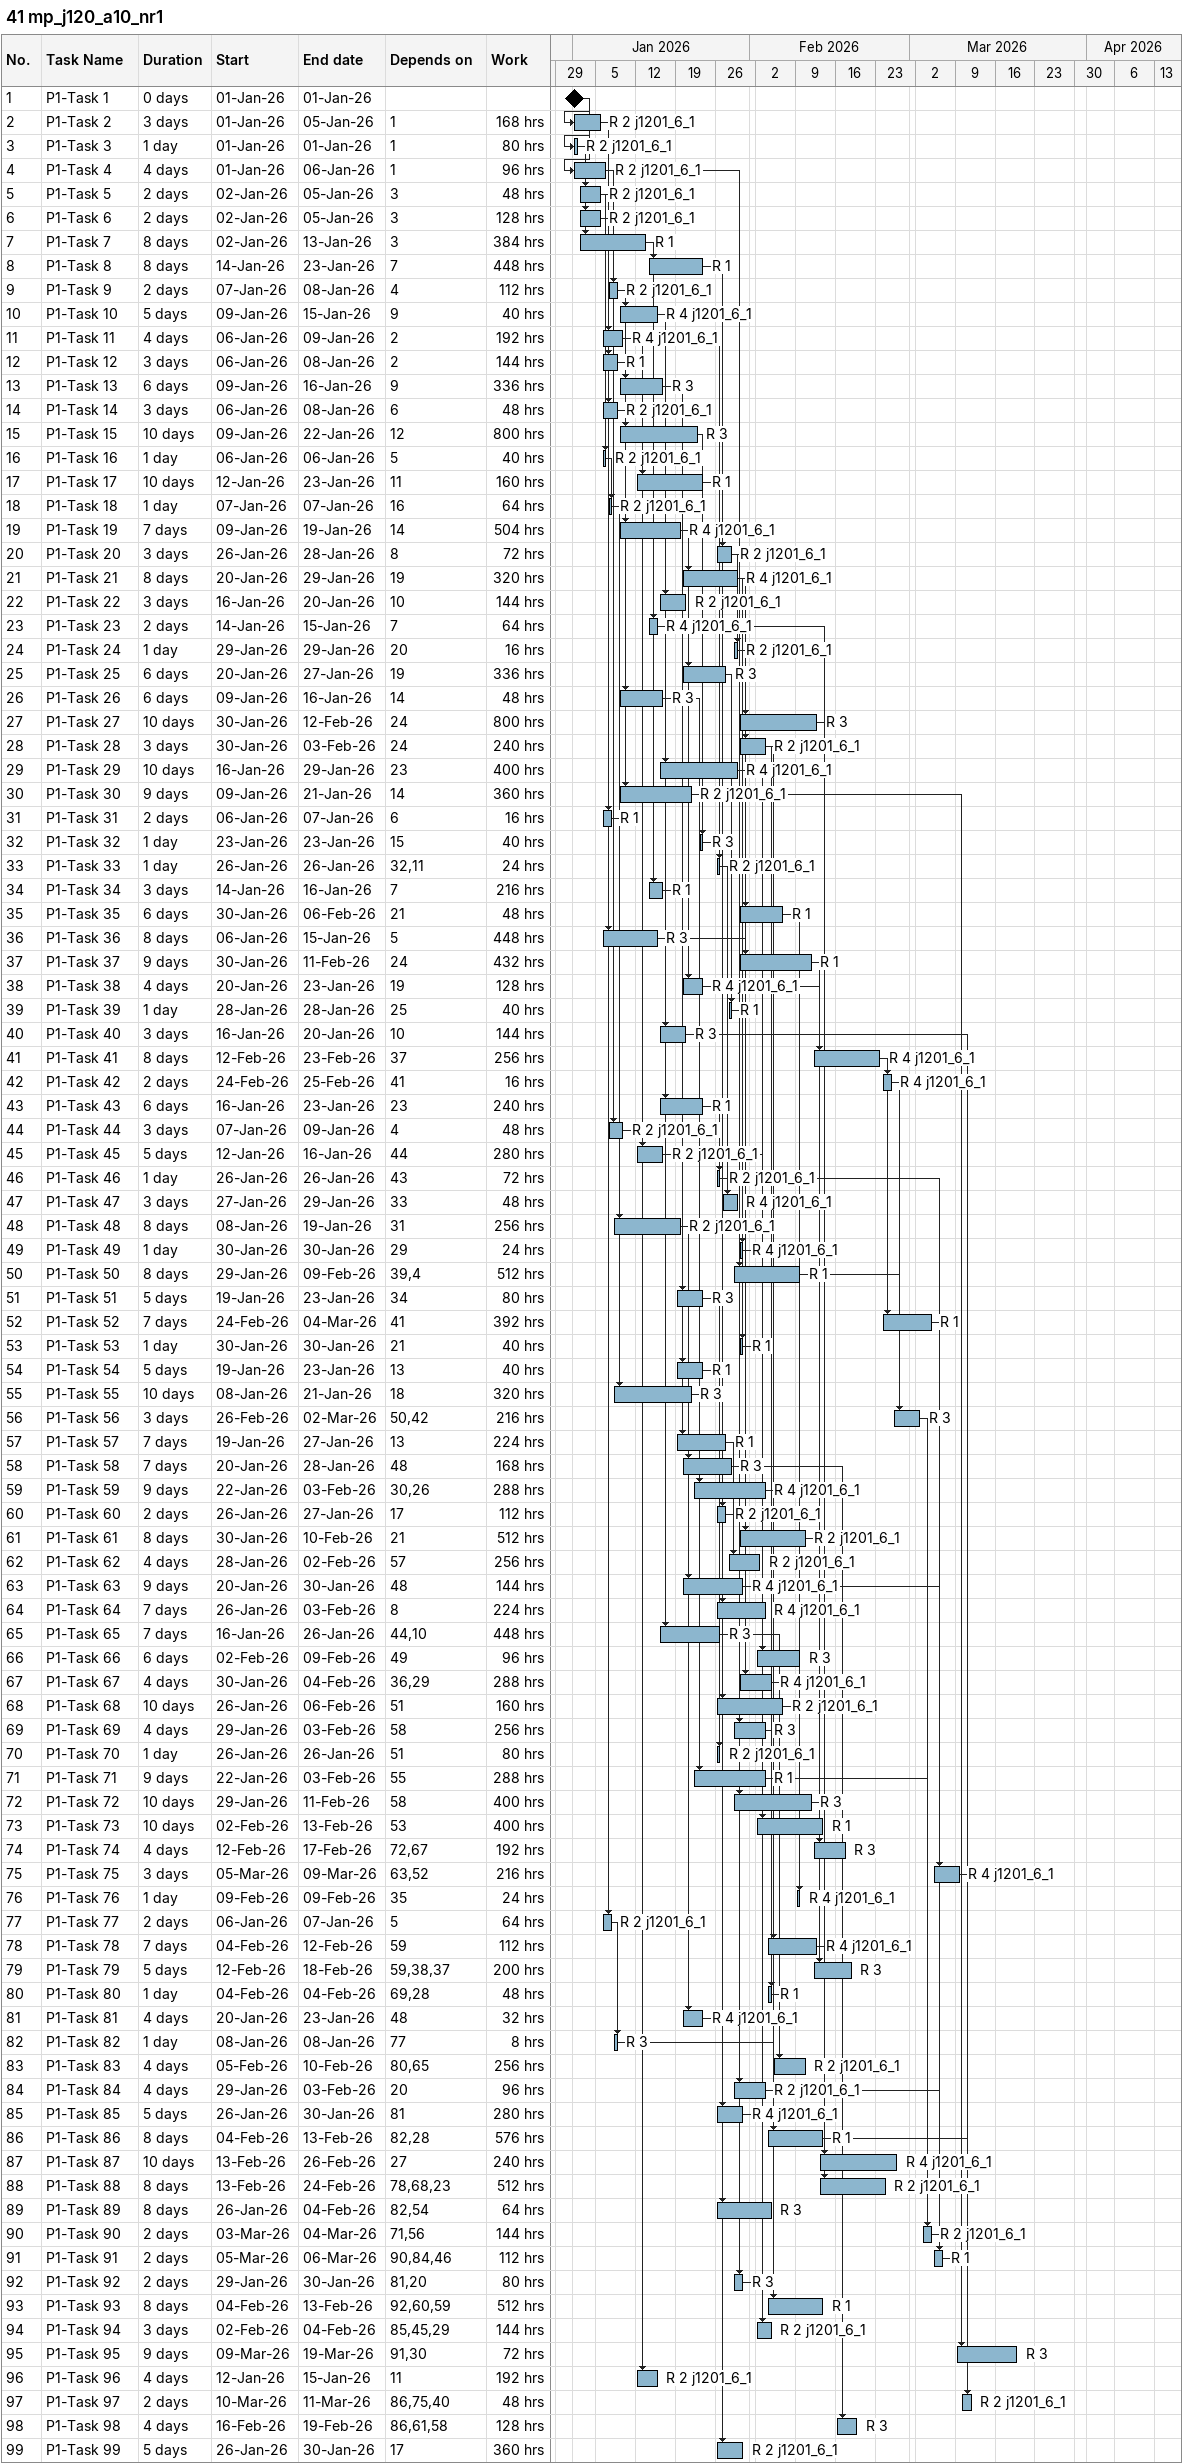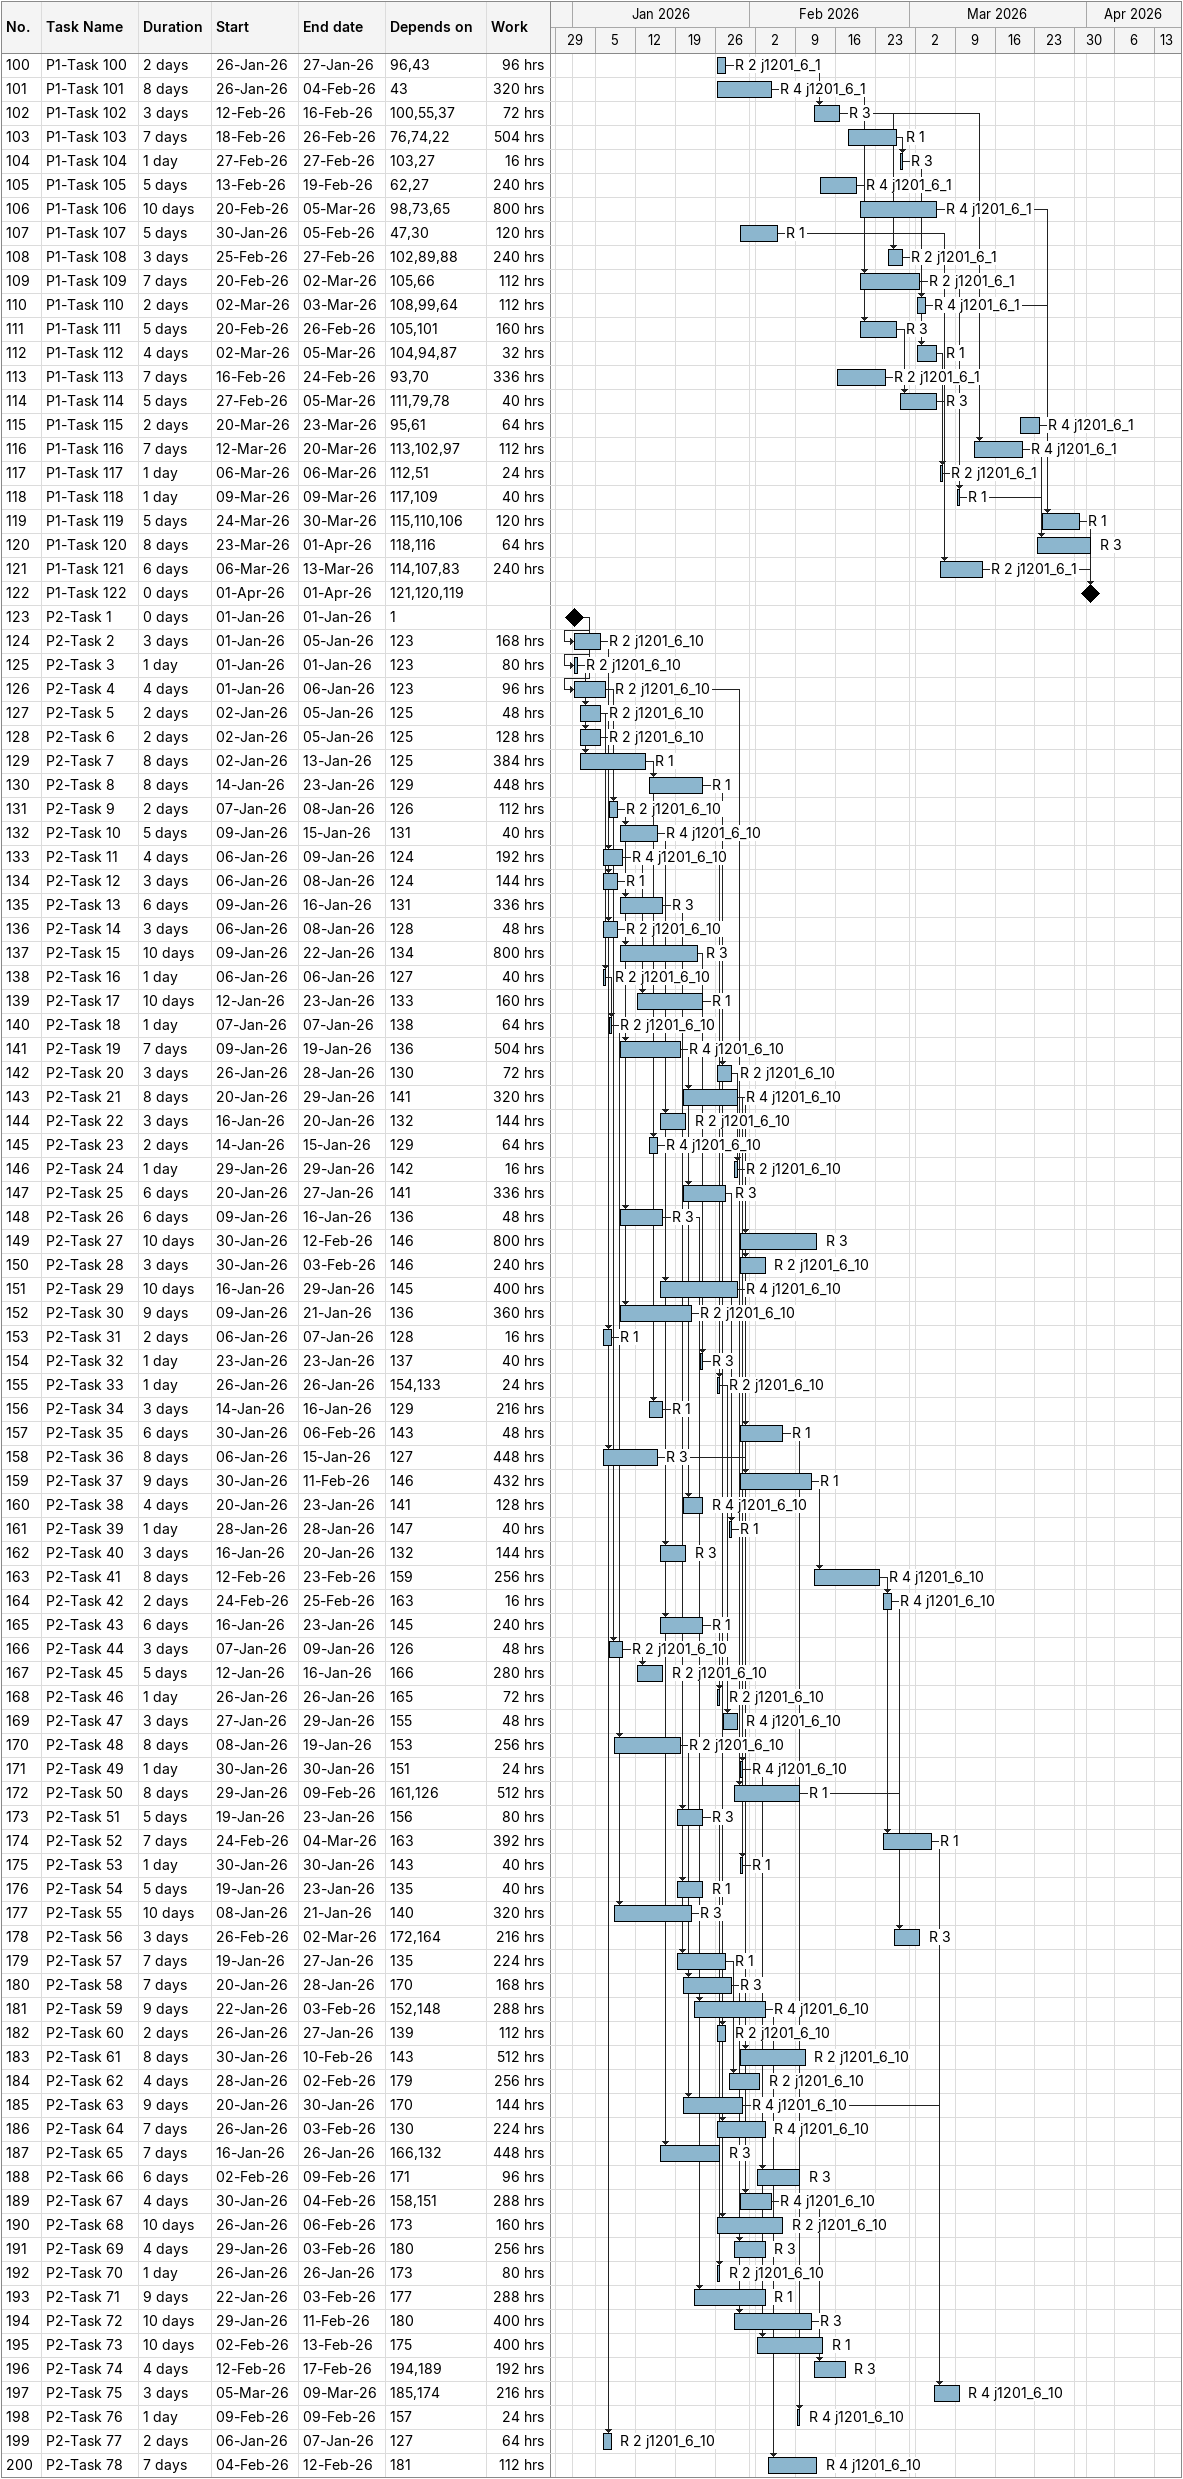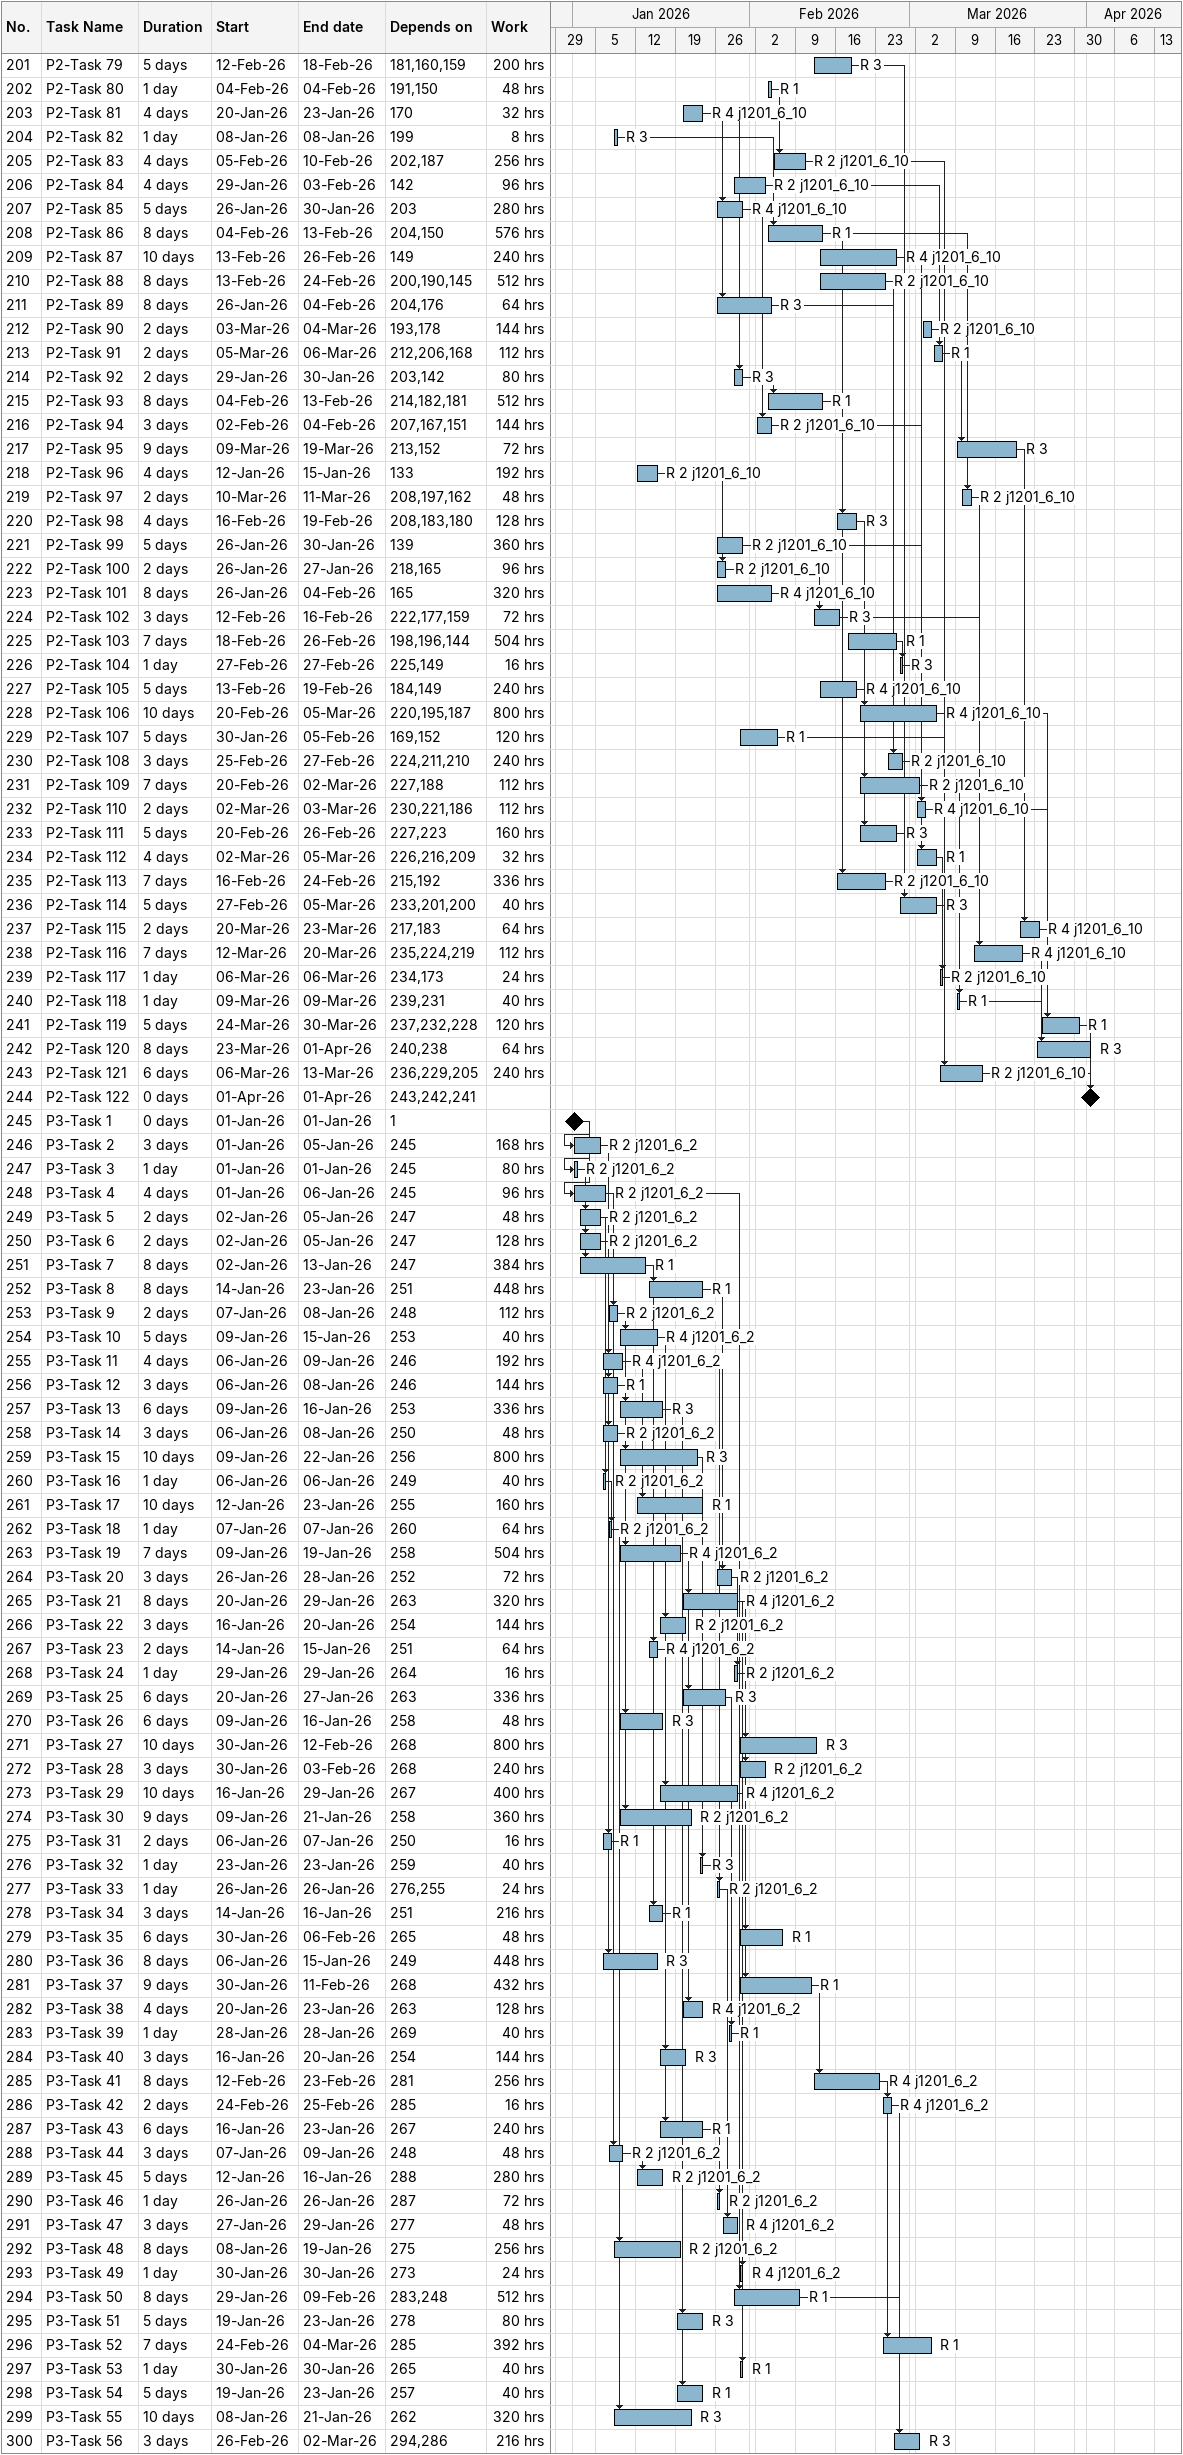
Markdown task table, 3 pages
41 mp_j120_a10_nr1

| ID | Task | Duration | Start | Finish | Predecessors | Resources | Work (h) |
|---|---|---|---|---|---|---|---|
| 1 | P1-Task 1 | 0d | 2026-01-01 | 2026-01-01 |  |  |  |
| 2 | P1-Task 2 | 3d | 2026-01-01 | 2026-01-05 | 1 | R 2 j1201_6_1 | 168 |
| 3 | P1-Task 3 | 1d | 2026-01-01 | 2026-01-01 | 1 | R 2 j1201_6_1 | 80 |
| 4 | P1-Task 4 | 4d | 2026-01-01 | 2026-01-06 | 1 | R 2 j1201_6_1 | 96 |
| 5 | P1-Task 5 | 2d | 2026-01-02 | 2026-01-05 | 3 | R 2 j1201_6_1 | 48 |
| 6 | P1-Task 6 | 2d | 2026-01-02 | 2026-01-05 | 3 | R 2 j1201_6_1 | 128 |
| 7 | P1-Task 7 | 8d | 2026-01-02 | 2026-01-13 | 3 | R 1 | 384 |
| 8 | P1-Task 8 | 8d | 2026-01-14 | 2026-01-23 | 7 | R 1 | 448 |
| 9 | P1-Task 9 | 2d | 2026-01-07 | 2026-01-08 | 4 | R 2 j1201_6_1 | 112 |
| 10 | P1-Task 10 | 5d | 2026-01-09 | 2026-01-15 | 9 | R 4 j1201_6_1 | 40 |
| 11 | P1-Task 11 | 4d | 2026-01-06 | 2026-01-09 | 2 | R 4 j1201_6_1 | 192 |
| 12 | P1-Task 12 | 3d | 2026-01-06 | 2026-01-08 | 2 | R 1 | 144 |
| 13 | P1-Task 13 | 6d | 2026-01-09 | 2026-01-16 | 9 | R 3 | 336 |
| 14 | P1-Task 14 | 3d | 2026-01-06 | 2026-01-08 | 6 | R 2 j1201_6_1 | 48 |
| 15 | P1-Task 15 | 10d | 2026-01-09 | 2026-01-22 | 12 | R 3 | 800 |
| 16 | P1-Task 16 | 1d | 2026-01-06 | 2026-01-06 | 5 | R 2 j1201_6_1 | 40 |
| 17 | P1-Task 17 | 10d | 2026-01-12 | 2026-01-23 | 11 | R 1 | 160 |
| 18 | P1-Task 18 | 1d | 2026-01-07 | 2026-01-07 | 16 | R 2 j1201_6_1 | 64 |
| 19 | P1-Task 19 | 7d | 2026-01-09 | 2026-01-19 | 14 | R 4 j1201_6_1 | 504 |
| 20 | P1-Task 20 | 3d | 2026-01-26 | 2026-01-28 | 8 | R 2 j1201_6_1 | 72 |
| 21 | P1-Task 21 | 8d | 2026-01-20 | 2026-01-29 | 19 | R 4 j1201_6_1 | 320 |
| 22 | P1-Task 22 | 3d | 2026-01-16 | 2026-01-20 | 10 | R 2 j1201_6_1 | 144 |
| 23 | P1-Task 23 | 2d | 2026-01-14 | 2026-01-15 | 7 | R 4 j1201_6_1 | 64 |
| 24 | P1-Task 24 | 1d | 2026-01-29 | 2026-01-29 | 20 | R 2 j1201_6_1 | 16 |
| 25 | P1-Task 25 | 6d | 2026-01-20 | 2026-01-27 | 19 | R 3 | 336 |
| 26 | P1-Task 26 | 6d | 2026-01-09 | 2026-01-16 | 14 | R 3 | 48 |
| 27 | P1-Task 27 | 10d | 2026-01-30 | 2026-02-12 | 24 | R 3 | 800 |
| 28 | P1-Task 28 | 3d | 2026-01-30 | 2026-02-03 | 24 | R 2 j1201_6_1 | 240 |
| 29 | P1-Task 29 | 10d | 2026-01-16 | 2026-01-29 | 23 | R 4 j1201_6_1 | 400 |
| 30 | P1-Task 30 | 9d | 2026-01-09 | 2026-01-21 | 14 | R 2 j1201_6_1 | 360 |
| 31 | P1-Task 31 | 2d | 2026-01-06 | 2026-01-07 | 6 | R 1 | 16 |
| 32 | P1-Task 32 | 1d | 2026-01-23 | 2026-01-23 | 15 | R 3 | 40 |
| 33 | P1-Task 33 | 1d | 2026-01-26 | 2026-01-26 | 32, 11 | R 2 j1201_6_1 | 24 |
| 34 | P1-Task 34 | 3d | 2026-01-14 | 2026-01-16 | 7 | R 1 | 216 |
| 35 | P1-Task 35 | 6d | 2026-01-30 | 2026-02-06 | 21 | R 1 | 48 |
| 36 | P1-Task 36 | 8d | 2026-01-06 | 2026-01-15 | 5 | R 3 | 448 |
| 37 | P1-Task 37 | 9d | 2026-01-30 | 2026-02-11 | 24 | R 1 | 432 |
| 38 | P1-Task 38 | 4d | 2026-01-20 | 2026-01-23 | 19 | R 4 j1201_6_1 | 128 |
| 39 | P1-Task 39 | 1d | 2026-01-28 | 2026-01-28 | 25 | R 1 | 40 |
| 40 | P1-Task 40 | 3d | 2026-01-16 | 2026-01-20 | 10 | R 3 | 144 |
| 41 | P1-Task 41 | 8d | 2026-02-12 | 2026-02-23 | 37 | R 4 j1201_6_1 | 256 |
| 42 | P1-Task 42 | 2d | 2026-02-24 | 2026-02-25 | 41 | R 4 j1201_6_1 | 16 |
| 43 | P1-Task 43 | 6d | 2026-01-16 | 2026-01-23 | 23 | R 1 | 240 |
| 44 | P1-Task 44 | 3d | 2026-01-07 | 2026-01-09 | 4 | R 2 j1201_6_1 | 48 |
| 45 | P1-Task 45 | 5d | 2026-01-12 | 2026-01-16 | 44 | R 2 j1201_6_1 | 280 |
| 46 | P1-Task 46 | 1d | 2026-01-26 | 2026-01-26 | 43 | R 2 j1201_6_1 | 72 |
| 47 | P1-Task 47 | 3d | 2026-01-27 | 2026-01-29 | 33 | R 4 j1201_6_1 | 48 |
| 48 | P1-Task 48 | 8d | 2026-01-08 | 2026-01-19 | 31 | R 2 j1201_6_1 | 256 |
| 49 | P1-Task 49 | 1d | 2026-01-30 | 2026-01-30 | 29 | R 4 j1201_6_1 | 24 |
| 50 | P1-Task 50 | 8d | 2026-01-29 | 2026-02-09 | 39, 4 | R 1 | 512 |
| 51 | P1-Task 51 | 5d | 2026-01-19 | 2026-01-23 | 34 | R 3 | 80 |
| 52 | P1-Task 52 | 7d | 2026-02-24 | 2026-03-04 | 41 | R 1 | 392 |
| 53 | P1-Task 53 | 1d | 2026-01-30 | 2026-01-30 | 21 | R 1 | 40 |
| 54 | P1-Task 54 | 5d | 2026-01-19 | 2026-01-23 | 13 | R 1 | 40 |
| 55 | P1-Task 55 | 10d | 2026-01-08 | 2026-01-21 | 18 | R 3 | 320 |
| 56 | P1-Task 56 | 3d | 2026-02-26 | 2026-03-02 | 50, 42 | R 3 | 216 |
| 57 | P1-Task 57 | 7d | 2026-01-19 | 2026-01-27 | 13 | R 1 | 224 |
| 58 | P1-Task 58 | 7d | 2026-01-20 | 2026-01-28 | 48 | R 3 | 168 |
| 59 | P1-Task 59 | 9d | 2026-01-22 | 2026-02-03 | 30, 26 | R 4 j1201_6_1 | 288 |
| 60 | P1-Task 60 | 2d | 2026-01-26 | 2026-01-27 | 17 | R 2 j1201_6_1 | 112 |
| 61 | P1-Task 61 | 8d | 2026-01-30 | 2026-02-10 | 21 | R 2 j1201_6_1 | 512 |
| 62 | P1-Task 62 | 4d | 2026-01-28 | 2026-02-02 | 57 | R 2 j1201_6_1 | 256 |
| 63 | P1-Task 63 | 9d | 2026-01-20 | 2026-01-30 | 48 | R 4 j1201_6_1 | 144 |
| 64 | P1-Task 64 | 7d | 2026-01-26 | 2026-02-03 | 8 | R 4 j1201_6_1 | 224 |
| 65 | P1-Task 65 | 7d | 2026-01-16 | 2026-01-26 | 44, 10 | R 3 | 448 |
| 66 | P1-Task 66 | 6d | 2026-02-02 | 2026-02-09 | 49 | R 3 | 96 |
| 67 | P1-Task 67 | 4d | 2026-01-30 | 2026-02-04 | 36, 29 | R 4 j1201_6_1 | 288 |
| 68 | P1-Task 68 | 10d | 2026-01-26 | 2026-02-06 | 51 | R 2 j1201_6_1 | 160 |
| 69 | P1-Task 69 | 4d | 2026-01-29 | 2026-02-03 | 58 | R 3 | 256 |
| 70 | P1-Task 70 | 1d | 2026-01-26 | 2026-01-26 | 51 | R 2 j1201_6_1 | 80 |
| 71 | P1-Task 71 | 9d | 2026-01-22 | 2026-02-03 | 55 | R 1 | 288 |
| 72 | P1-Task 72 | 10d | 2026-01-29 | 2026-02-11 | 58 | R 3 | 400 |
| 73 | P1-Task 73 | 10d | 2026-02-02 | 2026-02-13 | 53 | R 1 | 400 |
| 74 | P1-Task 74 | 4d | 2026-02-12 | 2026-02-17 | 72, 67 | R 3 | 192 |
| 75 | P1-Task 75 | 3d | 2026-03-05 | 2026-03-09 | 63, 52 | R 4 j1201_6_1 | 216 |
| 76 | P1-Task 76 | 1d | 2026-02-09 | 2026-02-09 | 35 | R 4 j1201_6_1 | 24 |
| 77 | P1-Task 77 | 2d | 2026-01-06 | 2026-01-07 | 5 | R 2 j1201_6_1 | 64 |
| 78 | P1-Task 78 | 7d | 2026-02-04 | 2026-02-12 | 59 | R 4 j1201_6_1 | 112 |
| 79 | P1-Task 79 | 5d | 2026-02-12 | 2026-02-18 | 59, 38, 37 | R 3 | 200 |
| 80 | P1-Task 80 | 1d | 2026-02-04 | 2026-02-04 | 69, 28 | R 1 | 48 |
| 81 | P1-Task 81 | 4d | 2026-01-20 | 2026-01-23 | 48 | R 4 j1201_6_1 | 32 |
| 82 | P1-Task 82 | 1d | 2026-01-08 | 2026-01-08 | 77 | R 3 | 8 |
| 83 | P1-Task 83 | 4d | 2026-02-05 | 2026-02-10 | 80, 65 | R 2 j1201_6_1 | 256 |
| 84 | P1-Task 84 | 4d | 2026-01-29 | 2026-02-03 | 20 | R 2 j1201_6_1 | 96 |
| 85 | P1-Task 85 | 5d | 2026-01-26 | 2026-01-30 | 81 | R 4 j1201_6_1 | 280 |
| 86 | P1-Task 86 | 8d | 2026-02-04 | 2026-02-13 | 82, 28 | R 1 | 576 |
| 87 | P1-Task 87 | 10d | 2026-02-13 | 2026-02-26 | 27 | R 4 j1201_6_1 | 240 |
| 88 | P1-Task 88 | 8d | 2026-02-13 | 2026-02-24 | 78, 68, 23 | R 2 j1201_6_1 | 512 |
| 89 | P1-Task 89 | 8d | 2026-01-26 | 2026-02-04 | 82, 54 | R 3 | 64 |
| 90 | P1-Task 90 | 2d | 2026-03-03 | 2026-03-04 | 71, 56 | R 2 j1201_6_1 | 144 |
| 91 | P1-Task 91 | 2d | 2026-03-05 | 2026-03-06 | 90, 84, 46 | R 1 | 112 |
| 92 | P1-Task 92 | 2d | 2026-01-29 | 2026-01-30 | 81, 20 | R 3 | 80 |
| 93 | P1-Task 93 | 8d | 2026-02-04 | 2026-02-13 | 92, 60, 59 | R 1 | 512 |
| 94 | P1-Task 94 | 3d | 2026-02-02 | 2026-02-04 | 85, 45, 29 | R 2 j1201_6_1 | 144 |
| 95 | P1-Task 95 | 9d | 2026-03-09 | 2026-03-19 | 91, 30 | R 3 | 72 |
| 96 | P1-Task 96 | 4d | 2026-01-12 | 2026-01-15 | 11 | R 2 j1201_6_1 | 192 |
| 97 | P1-Task 97 | 2d | 2026-03-10 | 2026-03-11 | 86, 75, 40 | R 2 j1201_6_1 | 48 |
| 98 | P1-Task 98 | 4d | 2026-02-16 | 2026-02-19 | 86, 61, 58 | R 3 | 128 |
| 99 | P1-Task 99 | 5d | 2026-01-26 | 2026-01-30 | 17 | R 2 j1201_6_1 | 360 |
| 100 | P1-Task 100 | 2d | 2026-01-26 | 2026-01-27 | 96, 43 | R 2 j1201_6_1 | 96 |
| 101 | P1-Task 101 | 8d | 2026-01-26 | 2026-02-04 | 43 | R 4 j1201_6_1 | 320 |
| 102 | P1-Task 102 | 3d | 2026-02-12 | 2026-02-16 | 100, 55, 37 | R 3 | 72 |
| 103 | P1-Task 103 | 7d | 2026-02-18 | 2026-02-26 | 76, 74, 22 | R 1 | 504 |
| 104 | P1-Task 104 | 1d | 2026-02-27 | 2026-02-27 | 103, 27 | R 3 | 16 |
| 105 | P1-Task 105 | 5d | 2026-02-13 | 2026-02-19 | 62, 27 | R 4 j1201_6_1 | 240 |
| 106 | P1-Task 106 | 10d | 2026-02-20 | 2026-03-05 | 98, 73, 65 | R 4 j1201_6_1 | 800 |
| 107 | P1-Task 107 | 5d | 2026-01-30 | 2026-02-05 | 47, 30 | R 1 | 120 |
| 108 | P1-Task 108 | 3d | 2026-02-25 | 2026-02-27 | 102, 89, 88 | R 2 j1201_6_1 | 240 |
| 109 | P1-Task 109 | 7d | 2026-02-20 | 2026-03-02 | 105, 66 | R 2 j1201_6_1 | 112 |
| 110 | P1-Task 110 | 2d | 2026-03-02 | 2026-03-03 | 108, 99, 64 | R 4 j1201_6_1 | 112 |
| 111 | P1-Task 111 | 5d | 2026-02-20 | 2026-02-26 | 105, 101 | R 3 | 160 |
| 112 | P1-Task 112 | 4d | 2026-03-02 | 2026-03-05 | 104, 94, 87 | R 1 | 32 |
| 113 | P1-Task 113 | 7d | 2026-02-16 | 2026-02-24 | 93, 70 | R 2 j1201_6_1 | 336 |
| 114 | P1-Task 114 | 5d | 2026-02-27 | 2026-03-05 | 111, 79, 78 | R 3 | 40 |
| 115 | P1-Task 115 | 2d | 2026-03-20 | 2026-03-23 | 95, 61 | R 4 j1201_6_1 | 64 |
| 116 | P1-Task 116 | 7d | 2026-03-12 | 2026-03-20 | 113, 102, 97 | R 4 j1201_6_1 | 112 |
| 117 | P1-Task 117 | 1d | 2026-03-06 | 2026-03-06 | 112, 51 | R 2 j1201_6_1 | 24 |
| 118 | P1-Task 118 | 1d | 2026-03-09 | 2026-03-09 | 117, 109 | R 1 | 40 |
| 119 | P1-Task 119 | 5d | 2026-03-24 | 2026-03-30 | 115, 110, 106 | R 1 | 120 |
| 120 | P1-Task 120 | 8d | 2026-03-23 | 2026-04-01 | 118, 116 | R 3 | 64 |
| 121 | P1-Task 121 | 6d | 2026-03-06 | 2026-03-13 | 114, 107, 83 | R 2 j1201_6_1 | 240 |
| 122 | P1-Task 122 | 0d | 2026-04-01 | 2026-04-01 | 121, 120, 119 |  |  |
| 123 | P2-Task 1 | 0d | 2026-01-01 | 2026-01-01 | 1 |  |  |
| 124 | P2-Task 2 | 3d | 2026-01-01 | 2026-01-05 | 123 | R 2 j1201_6_10 | 168 |
| 125 | P2-Task 3 | 1d | 2026-01-01 | 2026-01-01 | 123 | R 2 j1201_6_10 | 80 |
| 126 | P2-Task 4 | 4d | 2026-01-01 | 2026-01-06 | 123 | R 2 j1201_6_10 | 96 |
| 127 | P2-Task 5 | 2d | 2026-01-02 | 2026-01-05 | 125 | R 2 j1201_6_10 | 48 |
| 128 | P2-Task 6 | 2d | 2026-01-02 | 2026-01-05 | 125 | R 2 j1201_6_10 | 128 |
| 129 | P2-Task 7 | 8d | 2026-01-02 | 2026-01-13 | 125 | R 1 | 384 |
| 130 | P2-Task 8 | 8d | 2026-01-14 | 2026-01-23 | 129 | R 1 | 448 |
| 131 | P2-Task 9 | 2d | 2026-01-07 | 2026-01-08 | 126 | R 2 j1201_6_10 | 112 |
| 132 | P2-Task 10 | 5d | 2026-01-09 | 2026-01-15 | 131 | R 4 j1201_6_10 | 40 |
| 133 | P2-Task 11 | 4d | 2026-01-06 | 2026-01-09 | 124 | R 4 j1201_6_10 | 192 |
| 134 | P2-Task 12 | 3d | 2026-01-06 | 2026-01-08 | 124 | R 1 | 144 |
| 135 | P2-Task 13 | 6d | 2026-01-09 | 2026-01-16 | 131 | R 3 | 336 |
| 136 | P2-Task 14 | 3d | 2026-01-06 | 2026-01-08 | 128 | R 2 j1201_6_10 | 48 |
| 137 | P2-Task 15 | 10d | 2026-01-09 | 2026-01-22 | 134 | R 3 | 800 |
| 138 | P2-Task 16 | 1d | 2026-01-06 | 2026-01-06 | 127 | R 2 j1201_6_10 | 40 |
| 139 | P2-Task 17 | 10d | 2026-01-12 | 2026-01-23 | 133 | R 1 | 160 |
| 140 | P2-Task 18 | 1d | 2026-01-07 | 2026-01-07 | 138 | R 2 j1201_6_10 | 64 |
| 141 | P2-Task 19 | 7d | 2026-01-09 | 2026-01-19 | 136 | R 4 j1201_6_10 | 504 |
| 142 | P2-Task 20 | 3d | 2026-01-26 | 2026-01-28 | 130 | R 2 j1201_6_10 | 72 |
| 143 | P2-Task 21 | 8d | 2026-01-20 | 2026-01-29 | 141 | R 4 j1201_6_10 | 320 |
| 144 | P2-Task 22 | 3d | 2026-01-16 | 2026-01-20 | 132 | R 2 j1201_6_10 | 144 |
| 145 | P2-Task 23 | 2d | 2026-01-14 | 2026-01-15 | 129 | R 4 j1201_6_10 | 64 |
| 146 | P2-Task 24 | 1d | 2026-01-29 | 2026-01-29 | 142 | R 2 j1201_6_10 | 16 |
| 147 | P2-Task 25 | 6d | 2026-01-20 | 2026-01-27 | 141 | R 3 | 336 |
| 148 | P2-Task 26 | 6d | 2026-01-09 | 2026-01-16 | 136 | R 3 | 48 |
| 149 | P2-Task 27 | 10d | 2026-01-30 | 2026-02-12 | 146 | R 3 | 800 |
| 150 | P2-Task 28 | 3d | 2026-01-30 | 2026-02-03 | 146 | R 2 j1201_6_10 | 240 |
| 151 | P2-Task 29 | 10d | 2026-01-16 | 2026-01-29 | 145 | R 4 j1201_6_10 | 400 |
| 152 | P2-Task 30 | 9d | 2026-01-09 | 2026-01-21 | 136 | R 2 j1201_6_10 | 360 |
| 153 | P2-Task 31 | 2d | 2026-01-06 | 2026-01-07 | 128 | R 1 | 16 |
| 154 | P2-Task 32 | 1d | 2026-01-23 | 2026-01-23 | 137 | R 3 | 40 |
| 155 | P2-Task 33 | 1d | 2026-01-26 | 2026-01-26 | 154, 133 | R 2 j1201_6_10 | 24 |
| 156 | P2-Task 34 | 3d | 2026-01-14 | 2026-01-16 | 129 | R 1 | 216 |
| 157 | P2-Task 35 | 6d | 2026-01-30 | 2026-02-06 | 143 | R 1 | 48 |
| 158 | P2-Task 36 | 8d | 2026-01-06 | 2026-01-15 | 127 | R 3 | 448 |
| 159 | P2-Task 37 | 9d | 2026-01-30 | 2026-02-11 | 146 | R 1 | 432 |
| 160 | P2-Task 38 | 4d | 2026-01-20 | 2026-01-23 | 141 | R 4 j1201_6_10 | 128 |
| 161 | P2-Task 39 | 1d | 2026-01-28 | 2026-01-28 | 147 | R 1 | 40 |
| 162 | P2-Task 40 | 3d | 2026-01-16 | 2026-01-20 | 132 | R 3 | 144 |
| 163 | P2-Task 41 | 8d | 2026-02-12 | 2026-02-23 | 159 | R 4 j1201_6_10 | 256 |
| 164 | P2-Task 42 | 2d | 2026-02-24 | 2026-02-25 | 163 | R 4 j1201_6_10 | 16 |
| 165 | P2-Task 43 | 6d | 2026-01-16 | 2026-01-23 | 145 | R 1 | 240 |
| 166 | P2-Task 44 | 3d | 2026-01-07 | 2026-01-09 | 126 | R 2 j1201_6_10 | 48 |
| 167 | P2-Task 45 | 5d | 2026-01-12 | 2026-01-16 | 166 | R 2 j1201_6_10 | 280 |
| 168 | P2-Task 46 | 1d | 2026-01-26 | 2026-01-26 | 165 | R 2 j1201_6_10 | 72 |
| 169 | P2-Task 47 | 3d | 2026-01-27 | 2026-01-29 | 155 | R 4 j1201_6_10 | 48 |
| 170 | P2-Task 48 | 8d | 2026-01-08 | 2026-01-19 | 153 | R 2 j1201_6_10 | 256 |
| 171 | P2-Task 49 | 1d | 2026-01-30 | 2026-01-30 | 151 | R 4 j1201_6_10 | 24 |
| 172 | P2-Task 50 | 8d | 2026-01-29 | 2026-02-09 | 161, 126 | R 1 | 512 |
| 173 | P2-Task 51 | 5d | 2026-01-19 | 2026-01-23 | 156 | R 3 | 80 |
| 174 | P2-Task 52 | 7d | 2026-02-24 | 2026-03-04 | 163 | R 1 | 392 |
| 175 | P2-Task 53 | 1d | 2026-01-30 | 2026-01-30 | 143 | R 1 | 40 |
| 176 | P2-Task 54 | 5d | 2026-01-19 | 2026-01-23 | 135 | R 1 | 40 |
| 177 | P2-Task 55 | 10d | 2026-01-08 | 2026-01-21 | 140 | R 3 | 320 |
| 178 | P2-Task 56 | 3d | 2026-02-26 | 2026-03-02 | 172, 164 | R 3 | 216 |
| 179 | P2-Task 57 | 7d | 2026-01-19 | 2026-01-27 | 135 | R 1 | 224 |
| 180 | P2-Task 58 | 7d | 2026-01-20 | 2026-01-28 | 170 | R 3 | 168 |
| 181 | P2-Task 59 | 9d | 2026-01-22 | 2026-02-03 | 152, 148 | R 4 j1201_6_10 | 288 |
| 182 | P2-Task 60 | 2d | 2026-01-26 | 2026-01-27 | 139 | R 2 j1201_6_10 | 112 |
| 183 | P2-Task 61 | 8d | 2026-01-30 | 2026-02-10 | 143 | R 2 j1201_6_10 | 512 |
| 184 | P2-Task 62 | 4d | 2026-01-28 | 2026-02-02 | 179 | R 2 j1201_6_10 | 256 |
| 185 | P2-Task 63 | 9d | 2026-01-20 | 2026-01-30 | 170 | R 4 j1201_6_10 | 144 |
| 186 | P2-Task 64 | 7d | 2026-01-26 | 2026-02-03 | 130 | R 4 j1201_6_10 | 224 |
| 187 | P2-Task 65 | 7d | 2026-01-16 | 2026-01-26 | 166, 132 | R 3 | 448 |
| 188 | P2-Task 66 | 6d | 2026-02-02 | 2026-02-09 | 171 | R 3 | 96 |
| 189 | P2-Task 67 | 4d | 2026-01-30 | 2026-02-04 | 158, 151 | R 4 j1201_6_10 | 288 |
| 190 | P2-Task 68 | 10d | 2026-01-26 | 2026-02-06 | 173 | R 2 j1201_6_10 | 160 |
| 191 | P2-Task 69 | 4d | 2026-01-29 | 2026-02-03 | 180 | R 3 | 256 |
| 192 | P2-Task 70 | 1d | 2026-01-26 | 2026-01-26 | 173 | R 2 j1201_6_10 | 80 |
| 193 | P2-Task 71 | 9d | 2026-01-22 | 2026-02-03 | 177 | R 1 | 288 |
| 194 | P2-Task 72 | 10d | 2026-01-29 | 2026-02-11 | 180 | R 3 | 400 |
| 195 | P2-Task 73 | 10d | 2026-02-02 | 2026-02-13 | 175 | R 1 | 400 |
| 196 | P2-Task 74 | 4d | 2026-02-12 | 2026-02-17 | 194, 189 | R 3 | 192 |
| 197 | P2-Task 75 | 3d | 2026-03-05 | 2026-03-09 | 185, 174 | R 4 j1201_6_10 | 216 |
| 198 | P2-Task 76 | 1d | 2026-02-09 | 2026-02-09 | 157 | R 4 j1201_6_10 | 24 |
| 199 | P2-Task 77 | 2d | 2026-01-06 | 2026-01-07 | 127 | R 2 j1201_6_10 | 64 |
| 200 | P2-Task 78 | 7d | 2026-02-04 | 2026-02-12 | 181 | R 4 j1201_6_10 | 112 |
| 201 | P2-Task 79 | 5d | 2026-02-12 | 2026-02-18 | 181, 160, 159 | R 3 | 200 |
| 202 | P2-Task 80 | 1d | 2026-02-04 | 2026-02-04 | 191, 150 | R 1 | 48 |
| 203 | P2-Task 81 | 4d | 2026-01-20 | 2026-01-23 | 170 | R 4 j1201_6_10 | 32 |
| 204 | P2-Task 82 | 1d | 2026-01-08 | 2026-01-08 | 199 | R 3 | 8 |
| 205 | P2-Task 83 | 4d | 2026-02-05 | 2026-02-10 | 202, 187 | R 2 j1201_6_10 | 256 |
| 206 | P2-Task 84 | 4d | 2026-01-29 | 2026-02-03 | 142 | R 2 j1201_6_10 | 96 |
| 207 | P2-Task 85 | 5d | 2026-01-26 | 2026-01-30 | 203 | R 4 j1201_6_10 | 280 |
| 208 | P2-Task 86 | 8d | 2026-02-04 | 2026-02-13 | 204, 150 | R 1 | 576 |
| 209 | P2-Task 87 | 10d | 2026-02-13 | 2026-02-26 | 149 | R 4 j1201_6_10 | 240 |
| 210 | P2-Task 88 | 8d | 2026-02-13 | 2026-02-24 | 200, 190, 145 | R 2 j1201_6_10 | 512 |
| 211 | P2-Task 89 | 8d | 2026-01-26 | 2026-02-04 | 204, 176 | R 3 | 64 |
| 212 | P2-Task 90 | 2d | 2026-03-03 | 2026-03-04 | 193, 178 | R 2 j1201_6_10 | 144 |
| 213 | P2-Task 91 | 2d | 2026-03-05 | 2026-03-06 | 212, 206, 168 | R 1 | 112 |
| 214 | P2-Task 92 | 2d | 2026-01-29 | 2026-01-30 | 203, 142 | R 3 | 80 |
| 215 | P2-Task 93 | 8d | 2026-02-04 | 2026-02-13 | 214, 182, 181 | R 1 | 512 |
| 216 | P2-Task 94 | 3d | 2026-02-02 | 2026-02-04 | 207, 167, 151 | R 2 j1201_6_10 | 144 |
| 217 | P2-Task 95 | 9d | 2026-03-09 | 2026-03-19 | 213, 152 | R 3 | 72 |
| 218 | P2-Task 96 | 4d | 2026-01-12 | 2026-01-15 | 133 | R 2 j1201_6_10 | 192 |
| 219 | P2-Task 97 | 2d | 2026-03-10 | 2026-03-11 | 208, 197, 162 | R 2 j1201_6_10 | 48 |
| 220 | P2-Task 98 | 4d | 2026-02-16 | 2026-02-19 | 208, 183, 180 | R 3 | 128 |
| 221 | P2-Task 99 | 5d | 2026-01-26 | 2026-01-30 | 139 | R 2 j1201_6_10 | 360 |
| 222 | P2-Task 100 | 2d | 2026-01-26 | 2026-01-27 | 218, 165 | R 2 j1201_6_10 | 96 |
| 223 | P2-Task 101 | 8d | 2026-01-26 | 2026-02-04 | 165 | R 4 j1201_6_10 | 320 |
| 224 | P2-Task 102 | 3d | 2026-02-12 | 2026-02-16 | 222, 177, 159 | R 3 | 72 |
| 225 | P2-Task 103 | 7d | 2026-02-18 | 2026-02-26 | 198, 196, 144 | R 1 | 504 |
| 226 | P2-Task 104 | 1d | 2026-02-27 | 2026-02-27 | 225, 149 | R 3 | 16 |
| 227 | P2-Task 105 | 5d | 2026-02-13 | 2026-02-19 | 184, 149 | R 4 j1201_6_10 | 240 |
| 228 | P2-Task 106 | 10d | 2026-02-20 | 2026-03-05 | 220, 195, 187 | R 4 j1201_6_10 | 800 |
| 229 | P2-Task 107 | 5d | 2026-01-30 | 2026-02-05 | 169, 152 | R 1 | 120 |
| 230 | P2-Task 108 | 3d | 2026-02-25 | 2026-02-27 | 224, 211, 210 | R 2 j1201_6_10 | 240 |
| 231 | P2-Task 109 | 7d | 2026-02-20 | 2026-03-02 | 227, 188 | R 2 j1201_6_10 | 112 |
| 232 | P2-Task 110 | 2d | 2026-03-02 | 2026-03-03 | 230, 221, 186 | R 4 j1201_6_10 | 112 |
| 233 | P2-Task 111 | 5d | 2026-02-20 | 2026-02-26 | 227, 223 | R 3 | 160 |
| 234 | P2-Task 112 | 4d | 2026-03-02 | 2026-03-05 | 226, 216, 209 | R 1 | 32 |
| 235 | P2-Task 113 | 7d | 2026-02-16 | 2026-02-24 | 215, 192 | R 2 j1201_6_10 | 336 |
| 236 | P2-Task 114 | 5d | 2026-02-27 | 2026-03-05 | 233, 201, 200 | R 3 | 40 |
| 237 | P2-Task 115 | 2d | 2026-03-20 | 2026-03-23 | 217, 183 | R 4 j1201_6_10 | 64 |
| 238 | P2-Task 116 | 7d | 2026-03-12 | 2026-03-20 | 235, 224, 219 | R 4 j1201_6_10 | 112 |
| 239 | P2-Task 117 | 1d | 2026-03-06 | 2026-03-06 | 234, 173 | R 2 j1201_6_10 | 24 |
| 240 | P2-Task 118 | 1d | 2026-03-09 | 2026-03-09 | 239, 231 | R 1 | 40 |
| 241 | P2-Task 119 | 5d | 2026-03-24 | 2026-03-30 | 237, 232, 228 | R 1 | 120 |
| 242 | P2-Task 120 | 8d | 2026-03-23 | 2026-04-01 | 240, 238 | R 3 | 64 |
| 243 | P2-Task 121 | 6d | 2026-03-06 | 2026-03-13 | 236, 229, 205 | R 2 j1201_6_10 | 240 |
| 244 | P2-Task 122 | 0d | 2026-04-01 | 2026-04-01 | 243, 242, 241 |  |  |
| 245 | P3-Task 1 | 0d | 2026-01-01 | 2026-01-01 | 1 |  |  |
| 246 | P3-Task 2 | 3d | 2026-01-01 | 2026-01-05 | 245 | R 2 j1201_6_2 | 168 |
| 247 | P3-Task 3 | 1d | 2026-01-01 | 2026-01-01 | 245 | R 2 j1201_6_2 | 80 |
| 248 | P3-Task 4 | 4d | 2026-01-01 | 2026-01-06 | 245 | R 2 j1201_6_2 | 96 |
| 249 | P3-Task 5 | 2d | 2026-01-02 | 2026-01-05 | 247 | R 2 j1201_6_2 | 48 |
| 250 | P3-Task 6 | 2d | 2026-01-02 | 2026-01-05 | 247 | R 2 j1201_6_2 | 128 |
| 251 | P3-Task 7 | 8d | 2026-01-02 | 2026-01-13 | 247 | R 1 | 384 |
| 252 | P3-Task 8 | 8d | 2026-01-14 | 2026-01-23 | 251 | R 1 | 448 |
| 253 | P3-Task 9 | 2d | 2026-01-07 | 2026-01-08 | 248 | R 2 j1201_6_2 | 112 |
| 254 | P3-Task 10 | 5d | 2026-01-09 | 2026-01-15 | 253 | R 4 j1201_6_2 | 40 |
| 255 | P3-Task 11 | 4d | 2026-01-06 | 2026-01-09 | 246 | R 4 j1201_6_2 | 192 |
| 256 | P3-Task 12 | 3d | 2026-01-06 | 2026-01-08 | 246 | R 1 | 144 |
| 257 | P3-Task 13 | 6d | 2026-01-09 | 2026-01-16 | 253 | R 3 | 336 |
| 258 | P3-Task 14 | 3d | 2026-01-06 | 2026-01-08 | 250 | R 2 j1201_6_2 | 48 |
| 259 | P3-Task 15 | 10d | 2026-01-09 | 2026-01-22 | 256 | R 3 | 800 |
| 260 | P3-Task 16 | 1d | 2026-01-06 | 2026-01-06 | 249 | R 2 j1201_6_2 | 40 |
| 261 | P3-Task 17 | 10d | 2026-01-12 | 2026-01-23 | 255 | R 1 | 160 |
| 262 | P3-Task 18 | 1d | 2026-01-07 | 2026-01-07 | 260 | R 2 j1201_6_2 | 64 |
| 263 | P3-Task 19 | 7d | 2026-01-09 | 2026-01-19 | 258 | R 4 j1201_6_2 | 504 |
| 264 | P3-Task 20 | 3d | 2026-01-26 | 2026-01-28 | 252 | R 2 j1201_6_2 | 72 |
| 265 | P3-Task 21 | 8d | 2026-01-20 | 2026-01-29 | 263 | R 4 j1201_6_2 | 320 |
| 266 | P3-Task 22 | 3d | 2026-01-16 | 2026-01-20 | 254 | R 2 j1201_6_2 | 144 |
| 267 | P3-Task 23 | 2d | 2026-01-14 | 2026-01-15 | 251 | R 4 j1201_6_2 | 64 |
| 268 | P3-Task 24 | 1d | 2026-01-29 | 2026-01-29 | 264 | R 2 j1201_6_2 | 16 |
| 269 | P3-Task 25 | 6d | 2026-01-20 | 2026-01-27 | 263 | R 3 | 336 |
| 270 | P3-Task 26 | 6d | 2026-01-09 | 2026-01-16 | 258 | R 3 | 48 |
| 271 | P3-Task 27 | 10d | 2026-01-30 | 2026-02-12 | 268 | R 3 | 800 |
| 272 | P3-Task 28 | 3d | 2026-01-30 | 2026-02-03 | 268 | R 2 j1201_6_2 | 240 |
| 273 | P3-Task 29 | 10d | 2026-01-16 | 2026-01-29 | 267 | R 4 j1201_6_2 | 400 |
| 274 | P3-Task 30 | 9d | 2026-01-09 | 2026-01-21 | 258 | R 2 j1201_6_2 | 360 |
| 275 | P3-Task 31 | 2d | 2026-01-06 | 2026-01-07 | 250 | R 1 | 16 |
| 276 | P3-Task 32 | 1d | 2026-01-23 | 2026-01-23 | 259 | R 3 | 40 |
| 277 | P3-Task 33 | 1d | 2026-01-26 | 2026-01-26 | 276, 255 | R 2 j1201_6_2 | 24 |
| 278 | P3-Task 34 | 3d | 2026-01-14 | 2026-01-16 | 251 | R 1 | 216 |
| 279 | P3-Task 35 | 6d | 2026-01-30 | 2026-02-06 | 265 | R 1 | 48 |
| 280 | P3-Task 36 | 8d | 2026-01-06 | 2026-01-15 | 249 | R 3 | 448 |
| 281 | P3-Task 37 | 9d | 2026-01-30 | 2026-02-11 | 268 | R 1 | 432 |
| 282 | P3-Task 38 | 4d | 2026-01-20 | 2026-01-23 | 263 | R 4 j1201_6_2 | 128 |
| 283 | P3-Task 39 | 1d | 2026-01-28 | 2026-01-28 | 269 | R 1 | 40 |
| 284 | P3-Task 40 | 3d | 2026-01-16 | 2026-01-20 | 254 | R 3 | 144 |
| 285 | P3-Task 41 | 8d | 2026-02-12 | 2026-02-23 | 281 | R 4 j1201_6_2 | 256 |
| 286 | P3-Task 42 | 2d | 2026-02-24 | 2026-02-25 | 285 | R 4 j1201_6_2 | 16 |
| 287 | P3-Task 43 | 6d | 2026-01-16 | 2026-01-23 | 267 | R 1 | 240 |
| 288 | P3-Task 44 | 3d | 2026-01-07 | 2026-01-09 | 248 | R 2 j1201_6_2 | 48 |
| 289 | P3-Task 45 | 5d | 2026-01-12 | 2026-01-16 | 288 | R 2 j1201_6_2 | 280 |
| 290 | P3-Task 46 | 1d | 2026-01-26 | 2026-01-26 | 287 | R 2 j1201_6_2 | 72 |
| 291 | P3-Task 47 | 3d | 2026-01-27 | 2026-01-29 | 277 | R 4 j1201_6_2 | 48 |
| 292 | P3-Task 48 | 8d | 2026-01-08 | 2026-01-19 | 275 | R 2 j1201_6_2 | 256 |
| 293 | P3-Task 49 | 1d | 2026-01-30 | 2026-01-30 | 273 | R 4 j1201_6_2 | 24 |
| 294 | P3-Task 50 | 8d | 2026-01-29 | 2026-02-09 | 283, 248 | R 1 | 512 |
| 295 | P3-Task 51 | 5d | 2026-01-19 | 2026-01-23 | 278 | R 3 | 80 |
| 296 | P3-Task 52 | 7d | 2026-02-24 | 2026-03-04 | 285 | R 1 | 392 |
| 297 | P3-Task 53 | 1d | 2026-01-30 | 2026-01-30 | 265 | R 1 | 40 |
| 298 | P3-Task 54 | 5d | 2026-01-19 | 2026-01-23 | 257 | R 1 | 40 |
| 299 | P3-Task 55 | 10d | 2026-01-08 | 2026-01-21 | 262 | R 3 | 320 |
| 300 | P3-Task 56 | 3d | 2026-02-26 | 2026-03-02 | 294, 286 | R 3 | 216 |
